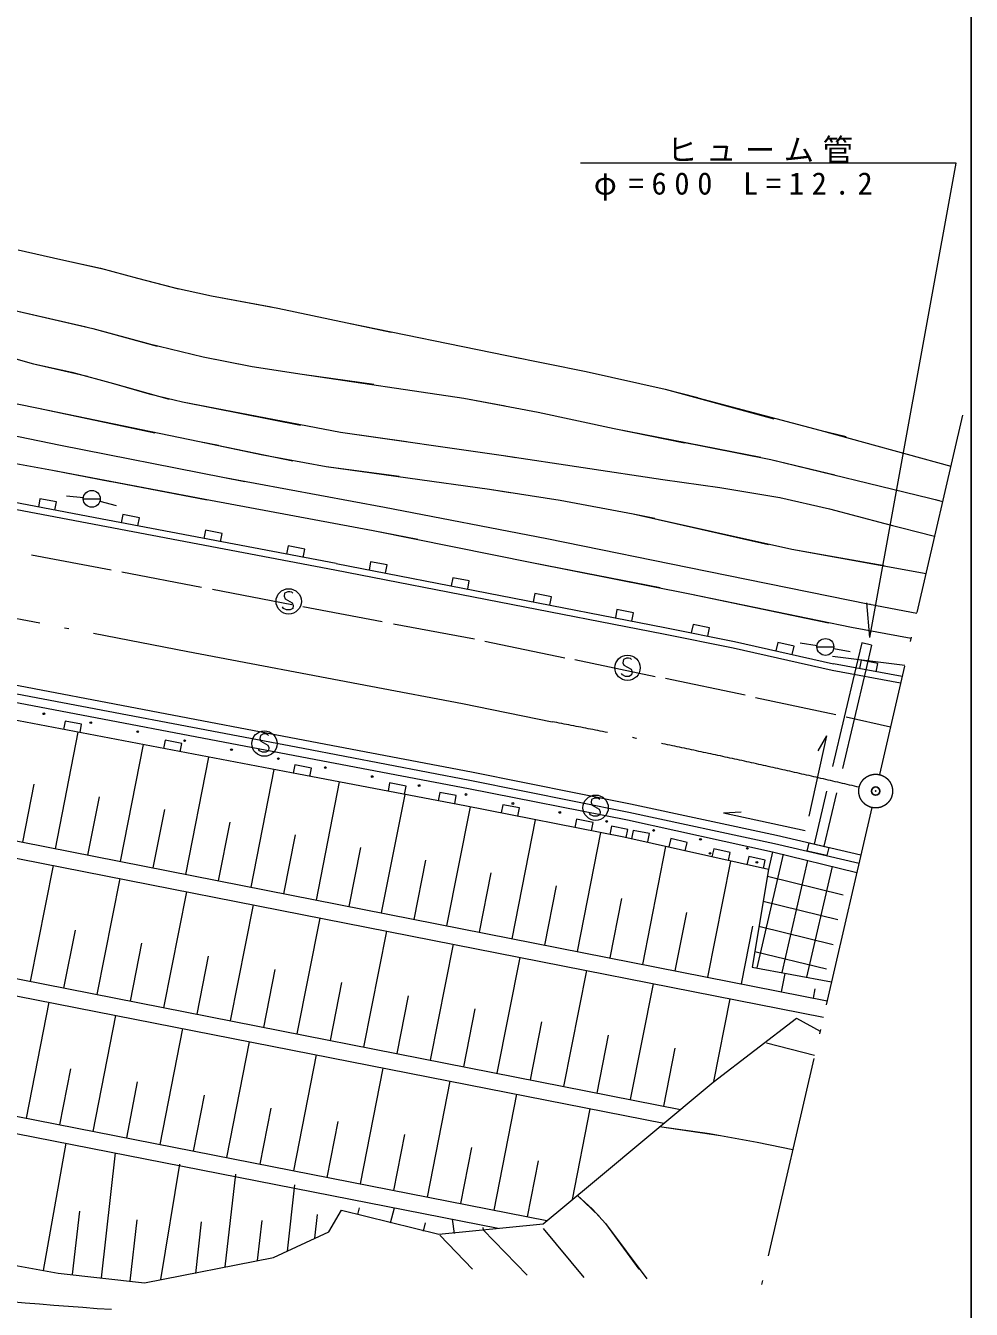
# Model space of a CAD drawing. Units: millimetres, scale not verified. Extents: x 40000 to 680000, y 20000 to 380000.
# Drawn here: x 522986 to 579000, y 243275 to 319306 of the extents above; entities that cross this region are included whole.
import ezdxf

# ---------------------------------------------------------------- set-up
doc = ezdxf.new("R2010")
doc.units = ezdxf.units.MM
doc.header["$LTSCALE"] = 1000
doc.header["$PDMODE"] = 32
doc.header["$PDSIZE"] = 500
doc.linetypes.add('DASHED', pattern=[7.5, 6, -1.5])
doc.linetypes.add('LONG_DASHED_DOTTED', pattern=[15.25, 12, -1.5, 0.25, -1.5])
for name, color, linetype, lineweight in [('M-BGD', 7, 'Continuous', 13), ('M-BGD-RSTR', 7, 'Continuous', 25), ('M-BMK', 2, 'LONG_DASHED_DOTTED', 13), ('M-BMK-LINE', 2, 'LONG_DASHED_DOTTED', 13), ('M-STR-HTXT', 7, 'Continuous', 13)]:
    doc.layers.add(name, color=color, linetype=linetype, lineweight=lineweight)
doc.layers.add('M-OTRS', color=6, linetype='Continuous')
doc.styles.add('ＭＳ ゴシック', font='')
doc.styles.get('ＭＳ ゴシック').set_extended_font_data('MS Gothic')

msp = doc.modelspace()

# ---------------------------------------------------------------- linework, layer by layer
at = {"layer": 'M-BGD'}
for p, q in [((522533, 306022), (525073, 305462)), ((525073, 305462), (527484, 304927)), ((525073, 305462), (527416, 304944)), ((525073, 305462), (527416, 304944)), ((527416, 304944), (529609, 304358)), ((527416, 304944), (529609, 304358)), ((529609, 304358), (532038, 303715)), ((529609, 304358), (531735, 303789)), ((517638, 303510), (526571, 301476)), ((517638, 303510), (526958, 301376)), ((531735, 303789), (533994, 303299)), ((533994, 303299), (537523, 302651)), ((533994, 303299), (537916, 302575)), ((514191, 301890), (523380, 299305)), ((537916, 302575), (542026, 301708)), ((526958, 301376), (530781, 300330)), ((526958, 301376), (530236, 300474)), ((526958, 301376), (530236, 300474)), ((542026, 301708), (544629, 301146)), ((542026, 301708), (551492, 299766)), ((530236, 300474), (533506, 299684)), ((530236, 300474), (533506, 299684)), ((533506, 299684), (536208, 299160)), ((533506, 299684), (536405, 299126)), ((551492, 299766), (552253, 299615)), ((551492, 299766), (556176, 298825)), ((523380, 299305), (526643, 298545)), ((523380, 299305), (525721, 298774)), ((523380, 299305), (525721, 298774)), ((536405, 299126), (539368, 298662)), ((556176, 298825), (560860, 297775)), ((526620, 289839), (482217, 298292)), ((526694, 290232), (482292, 298685)), ((514358, 298600), (523751, 296643)), ((525721, 298774), (528183, 298109)), ((525721, 298774), (528183, 298109)), ((528183, 298109), (531494, 297185)), ((528183, 298109), (530295, 297493)), ((539368, 298662), (543599, 298075)), ((539368, 298662), (548935, 297241)), ((530295, 297493), (532276, 297017)), ((560860, 297775), (562809, 297274)), ((560860, 297775), (567303, 296017)), ((560860, 297775), (570023, 295351)), ((523751, 296643), (525891, 296191)), ((523751, 296643), (530637, 295190)), ((523751, 296643), (533191, 294703)), ((532276, 297017), (534837, 296539)), ((532276, 297017), (539264, 295635)), ((532276, 297017), (541630, 295235)), ((548935, 297241), (551380, 296796)), ((548935, 297241), (553342, 296408)), ((515616, 296410), (525050, 294463)), ((553342, 296408), (557842, 295453)), ((541630, 295235), (545544, 294672)), ((541630, 295235), (551284, 293846)), ((557842, 295453), (562015, 294601)), ((557842, 295453), (566540, 293740)), ((557842, 295453), (567126, 293612)), ((570023, 295351), (571590, 294963)), ((570023, 295351), (577786, 293206)), ((515023, 294726), (524572, 292972)), ((525050, 294463), (534666, 292569)), ((533191, 294703), (534398, 294464)), ((533191, 294703), (538811, 293524)), ((533191, 294703), (536939, 293909)), ((536939, 293909), (540783, 293198)), ((551284, 293846), (552021, 293737)), ((551284, 293846), (560730, 292418)), ((567126, 293612), (570912, 292695)), ((567126, 293612), (576549, 291329)), ((524572, 292972), (528029, 292300)), ((524572, 292972), (533738, 291230)), ((524572, 292972), (533935, 291193)), ((540783, 293198), (545118, 292632)), ((540783, 293198), (550462, 291855)), ((534666, 292569), (535976, 292317)), ((534666, 292569), (544233, 290778)), ((560730, 292418), (564101, 291954)), ((560730, 292418), (564101, 291954)), ((523830, 291286), (523736, 290795)), ((524812, 291099), (523830, 291286)), ((526404, 291335), (525409, 291437)), ((526401, 291283), (527401, 291283)), ((550462, 291855), (551684, 291662)), ((550462, 291855), (554648, 291192)), ((564101, 291954), (567649, 291358)), ((564101, 291954), (567649, 291358)), ((567649, 291358), (567668, 291354)), ((567649, 291358), (570590, 290683)), ((567649, 291358), (570590, 290683)), ((576549, 291329), (577105, 291186)), ((576549, 291329), (577306, 291132)), ((524719, 290608), (524812, 291099)), ((527383, 291151), (528348, 290888)), ((533935, 291193), (543572, 289413)), ((544233, 290778), (553858, 288930)), ((554648, 291192), (558977, 290402)), ((570590, 290683), (573880, 289816)), ((570590, 290683), (573880, 289816)), ((541307, 287049), (526620, 289839)), ((541383, 287442), (526694, 290232)), ((528744, 290351), (528651, 289860)), ((529727, 290165), (528744, 290351)), ((529634, 289674), (529727, 290165)), ((558977, 290402), (560250, 290133)), ((558977, 290402), (566991, 288567)), ((558977, 290402), (568364, 288296)), ((573880, 289816), (574335, 289695)), ((573880, 289816), (576827, 289061)), ((533641, 289421), (533547, 288930)), ((534623, 289235), (533641, 289421)), ((534530, 288743), (534623, 289235)), ((543572, 289413), (546210, 288899)), ((543572, 289413), (553068, 287496)), ((553858, 288930), (553955, 288911)), ((553858, 288930), (563360, 287002)), ((538537, 288491), (538443, 288000)), ((539519, 288305), (538537, 288491)), ((539426, 287813), (539519, 288305)), ((568364, 288296), (573828, 287339)), ((568364, 288296), (576316, 286854)), ((528052, 287051), (523337, 287951)), ((541383, 287442), (560837, 283663)), ((543419, 287555), (543324, 287065)), ((544400, 287365), (543419, 287555)), ((553068, 287496), (553481, 287413)), ((553068, 287496), (560562, 286026)), ((553068, 287496), (562325, 285662)), ((533405, 286030), (528690, 286930)), ((560759, 283271), (541307, 287049)), ((544305, 286874), (544400, 287365)), ((563360, 287002), (572967, 285047)), ((538758, 285008), (534044, 285908)), ((548282, 286611), (548187, 286120)), ((549264, 286420), (548282, 286611)), ((549169, 285929), (549264, 286420)), ((538325, 285687), (538295, 285507)), ((538295, 285507), (538355, 285357)), ((538505, 285777), (538325, 285687)), ((538355, 285357), (538775, 285117)), ((538625, 285777), (538505, 285777)), ((538745, 285747), (538625, 285777)), ((538805, 285687), (538745, 285747)), ((538775, 285117), (538835, 284967)), ((553146, 285666), (553051, 285176)), ((554128, 285476), (553146, 285666)), ((554032, 284985), (554128, 285476)), ((562325, 285662), (570536, 283946)), ((562325, 285662), (571910, 283681)), ((498620, 284783), (539519, 276994)), ((538265, 284787), (538205, 284877)), ((538445, 284697), (538265, 284787)), ((538655, 284697), (538445, 284697)), ((538805, 284787), (538655, 284697)), ((538835, 284967), (538805, 284787)), ((544112, 283986), (539397, 284886)), ((558009, 284722), (557914, 284231)), ((558991, 284531), (558009, 284722)), ((558896, 284040), (558991, 284531)), ((572967, 285047), (573029, 285035)), ((572967, 285047), (575773, 284509)), ((498489, 283793), (539336, 276000)), ((498526, 284292), (539426, 276503)), ((549565, 282965), (544783, 283858)), ((560837, 283663), (564974, 282833)), ((562514, 283837), (562415, 283347)), ((563494, 283640), (562514, 283837)), ((563396, 283150), (563494, 283640)), ((571910, 283681), (575432, 283035)), ((550185, 282848), (554914, 281867)), ((564891, 282442), (560759, 283271)), ((539140, 274969), (498292, 282762)), ((570759, 281118), (564891, 282442)), ((564974, 282833), (570840, 281510)), ((567529, 282769), (567419, 282281)), ((568505, 282549), (567529, 282769)), ((568395, 282061), (568505, 282549)), ((569861, 282580), (568871, 282724)), ((569856, 282508), (570856, 282508)), ((570847, 282417), (571830, 282234)), ((572511, 282758), (572158, 281265)), ((573095, 282620), (572511, 282758)), ((573095, 282620), (572749, 281156)), ((555514, 281756), (560282, 280763)), ((558395, 281755), (558365, 281575)), ((558365, 281575), (558425, 281425)), ((558575, 281845), (558395, 281755)), ((558425, 281425), (558845, 281185)), ((558695, 281845), (558575, 281845)), ((558815, 281815), (558695, 281845)), ((558875, 281755), (558815, 281815)), ((570778, 281970), (575062, 281436)), ((574904, 280756), (570840, 281510)), ((572472, 281716), (572380, 281224)), ((573455, 281533), (572472, 281716)), ((573364, 281042), (573455, 281533)), ((558335, 280855), (558275, 280945)), ((558515, 280765), (558335, 280855)), ((558725, 280765), (558515, 280765)), ((558875, 280855), (558725, 280765)), ((558845, 281185), (558905, 281035)), ((558905, 281035), (558875, 280855)), ((560892, 280651), (565609, 279662)), ((574814, 280366), (570759, 281118)), ((566212, 279516), (570974, 278502)), ((571588, 278361), (574213, 277770)), ((525317, 278115), (525223, 277624)), ((526299, 277928), (525317, 278115)), ((526206, 277436), (526299, 277928)), ((524743, 270559), (526104, 277462)), ((531246, 276984), (531153, 276493)), ((532229, 276796), (531246, 276984)), ((532135, 276305), (532229, 276796)), ((536889, 277263), (536859, 277083)), ((536859, 277083), (536919, 276933)), ((537069, 277353), (536889, 277263)), ((536919, 276933), (537339, 276693)), ((537189, 277353), (537069, 277353)), ((537309, 277323), (537189, 277353)), ((537369, 277263), (537309, 277323)), ((539519, 276994), (549394, 275103)), ((570416, 277249), (569372, 272487)), ((570416, 277249), (569902, 276346)), ((528609, 269797), (529974, 276724)), ((536829, 276363), (536769, 276453)), ((537009, 276273), (536829, 276363)), ((537219, 276273), (537009, 276273)), ((537369, 276363), (537219, 276273)), ((537339, 276693), (537399, 276543)), ((537399, 276543), (537369, 276363)), ((539336, 276000), (549207, 274128)), ((539426, 276503), (549298, 274612)), ((532474, 269036), (533844, 275987)), ((536340, 268274), (537714, 275249)), ((538931, 275520), (538837, 275028)), ((539913, 275333), (538931, 275520)), ((539820, 274841), (539913, 275333)), ((549007, 273097), (539140, 274969)), ((540205, 267512), (541584, 274511)), ((549298, 274612), (558711, 272720)), ((549394, 275103), (558813, 273210)), ((522811, 270940), (523490, 274385)), ((544071, 266751), (545455, 273774)), ((544543, 274453), (544450, 273961)), ((545526, 274266), (544543, 274453)), ((545432, 273775), (545526, 274266)), ((547512, 273890), (547419, 273398)), ((548494, 273703), (547512, 273890)), ((549207, 274128), (558627, 272269)), ((526676, 270178), (527357, 273636)), ((547936, 265989), (549325, 273034)), ((548401, 273212), (548494, 273703)), ((558412, 271241), (549007, 273097)), ((551255, 273163), (551158, 272673)), ((552236, 272970), (551255, 273163)), ((552139, 272479), (552236, 272970)), ((556506, 273467), (556476, 273287)), ((556476, 273287), (556536, 273137)), ((556686, 273557), (556506, 273467)), ((556536, 273137), (556956, 272897)), ((556806, 273557), (556686, 273557)), ((556926, 273527), (556806, 273557)), ((556986, 273467), (556926, 273527)), ((558813, 273210), (567452, 271353)), ((530542, 269417), (531225, 272886)), ((551802, 265227), (553190, 272272)), ((555618, 272302), (555522, 271812)), ((556599, 272109), (555618, 272302)), ((556446, 272567), (556386, 272657)), ((556626, 272477), (556446, 272567)), ((556836, 272477), (556626, 272477)), ((556986, 272567), (556836, 272477)), ((556956, 272897), (557016, 272747)), ((557016, 272747), (556986, 272567)), ((558627, 272269), (567232, 270377)), ((558711, 272720), (567343, 270865)), ((564326, 272684), (565362, 272747)), ((564326, 272684), (569152, 271643)), ((519912, 271511), (570459, 261551)), ((534407, 268655), (535093, 272136)), ((555667, 264466), (557055, 271509)), ((556503, 271618), (556599, 272109)), ((557680, 271896), (557583, 271405)), ((558661, 271702), (557680, 271896)), ((558564, 271212), (558661, 271702)), ((558961, 271643), (558864, 271152)), ((559942, 271449), (558961, 271643)), ((559846, 270959), (559942, 271449)), ((538273, 267893), (538961, 271387)), ((566987, 269319), (558412, 271241)), ((559533, 263704), (560908, 270682)), ((561203, 271163), (561085, 270677)), ((562175, 270926), (561203, 271163)), ((562056, 270440), (562175, 270926)), ((567343, 270865), (572347, 269707)), ((567452, 271353), (572460, 270194)), ((569281, 270416), (569394, 270903)), ((569394, 270903), (570563, 270633)), ((519715, 270531), (570234, 260577)), ((542138, 267132), (542829, 270637)), ((563742, 270559), (563632, 270071)), ((564717, 270340), (563742, 270559)), ((564608, 269852), (564717, 270340)), ((565813, 270094), (565704, 269606)), ((566789, 269875), (565813, 270094)), ((567848, 270226), (566290, 263494)), ((567232, 270377), (566987, 269319)), ((567232, 270377), (572218, 269149)), ((570450, 270146), (569281, 270416)), ((570563, 270633), (570450, 270146)), ((523277, 262695), (524629, 269563)), ((546003, 266370), (546697, 269887)), ((563398, 262942), (564753, 269820)), ((566987, 269319), (566022, 263544)), ((566680, 269388), (566789, 269875)), ((569305, 269867), (567766, 263218)), ((570761, 269508), (569241, 262942)), ((527226, 261918), (528578, 268785)), ((549869, 265608), (550563, 269131)), ((571413, 267802), (566918, 268910)), ((531175, 261141), (532526, 268007)), ((553734, 264846), (554428, 268368)), ((535123, 260363), (536475, 267229)), ((557600, 264085), (558292, 267599)), ((571085, 266338), (566670, 267426)), ((539072, 259586), (540423, 266451)), ((561465, 263323), (562148, 266787)), ((525252, 262307), (525928, 265740)), ((543020, 258809), (544372, 265673)), ((565380, 262552), (566053, 265964)), ((570822, 264858), (566423, 265942)), ((529200, 261529), (529876, 264962)), ((546969, 258031), (548320, 264895)), ((533149, 260752), (533825, 264185)), ((550918, 257254), (552269, 264117)), ((570414, 263414), (566175, 264458)), ((518342, 263667), (561776, 255116)), ((537097, 259975), (537773, 263407)), ((554866, 256477), (556217, 263339)), ((566022, 263544), (570717, 262666)), ((567760, 262083), (567975, 263175)), ((518145, 262686), (560787, 254293)), ((541046, 259197), (541722, 262630)), ((558815, 255699), (560166, 262561)), ((544995, 258420), (545670, 261852)), ((563754, 256760), (564719, 261664)), ((569647, 261711), (569756, 262267)), ((524357, 261464), (523012, 254595)), ((548943, 257643), (549619, 261074)), ((528314, 260685), (526970, 253817)), ((552892, 256865), (553567, 260297)), ((563715, 256730), (568651, 260528)), ((568651, 260528), (570042, 259749)), ((532271, 259906), (530927, 253039)), ((556841, 256088), (557516, 259519)), ((536229, 259127), (534885, 252260)), ((560789, 255311), (561464, 258741)), ((566866, 259055), (569712, 258324)), ((540186, 258348), (538842, 251482)), ((525639, 257518), (524991, 254206)), ((544144, 257569), (542800, 250704)), ((529597, 256741), (528949, 253428)), ((548101, 256790), (546758, 249925)), ((556558, 250773), (563715, 256730)), ((516772, 255822), (553861, 248528)), ((533555, 255964), (532906, 252649)), ((552058, 256011), (550715, 249147)), ((516575, 254842), (550973, 248078)), ((537513, 255187), (536864, 251871)), ((555373, 249787), (556423, 255152)), ((541470, 254410), (540821, 251093)), ((560527, 254110), (564149, 253580)), ((560527, 254110), (563498, 253686)), ((560527, 254110), (563498, 253686)), ((545428, 253633), (544779, 250314)), ((563498, 253686), (566307, 253177)), ((563498, 253686), (566307, 253177)), ((524037, 245582), (525375, 253112)), ((527472, 245138), (528306, 252535)), ((549386, 252857), (548736, 249536)), ((566307, 253177), (567857, 252857)), ((566307, 253177), (568419, 252738)), ((530988, 245036), (532116, 251866)), ((553344, 252080), (552694, 248758)), ((534809, 245784), (535429, 251280)), ((538491, 246724), (538933, 250646)), ((553640, 248344), (556558, 250773)), ((555665, 250017), (556947, 248801)), ((555665, 250017), (556552, 249205)), ((555665, 250017), (556552, 249205)), ((525765, 245331), (526190, 249099)), ((540122, 247482), (540280, 248887)), ((540938, 247861), (541689, 249141)), ((541689, 249141), (547449, 247726)), ((542660, 248895), (542759, 249284)), ((544602, 248402), (544826, 249287)), ((556552, 249205), (557338, 248352)), ((556552, 249205), (557338, 248352)), ((529179, 244946), (529588, 248574)), ((533057, 245392), (533402, 248458)), ((536720, 246158), (536987, 248529)), ((537675, 246345), (540938, 247861)), ((546543, 247910), (546669, 248405)), ((547449, 247726), (553640, 248344)), ((548379, 247767), (548278, 248608)), ((550077, 247982), (552682, 245308)), ((550108, 247974), (550091, 248114)), ((553644, 248068), (556043, 245168)), ((557338, 248352), (559312, 245649)), ((557338, 248352), (559774, 245085)), ((547514, 247663), (549457, 245653)), ((530033, 244849), (537675, 246345)), ((521413, 246048), (524911, 245427)), ((524911, 245427), (530033, 244849))]:
    msp.add_line(p, q, dxfattribs=at)
at = {"layer": 'M-BGD', "linetype": 'DASHED'}
for p, q in [((572158, 281265), (569688, 270835)), ((572749, 281156), (570273, 270700))]:
    msp.add_line(p, q, dxfattribs=at)
at = {"layer": 'M-BGD'}
for centre, radius in [((526901, 291283), 500), ((538565, 285207), 750), ((570356, 282508), 500), ((558635, 281275), 750), ((524066, 278552), 50), ((526844, 278020), 50), ((529622, 277489), 50), ((537129, 276783), 750), ((532400, 276957), 50), ((535178, 276426), 50), ((537956, 275894), 50), ((540734, 275362), 50), ((543512, 274831), 50), ((546290, 274299), 50), ((549068, 273768), 50), ((556746, 272987), 750), ((551846, 273236), 50), ((554624, 272704), 50), ((557402, 272173), 50), ((560180, 271641), 50), ((562958, 271109), 50), ((563520, 270282), 50), ((565736, 270578), 50), ((566298, 269750), 50)]:
    msp.add_circle(centre, radius, dxfattribs=at)
at = {"layer": 'M-BGD-RSTR'}
msp.add_line((579000, 20000), (579000, 370000), dxfattribs=at)
at = {"layer": 'M-BMK'}
for p, q in [((482077, 291933), (532599, 282247)), ((532599, 282247), (543429, 280181)), ((543429, 280181), (548868, 279151)), ((548868, 279151), (554164, 278081))]:
    msp.add_line(p, q, dxfattribs=at)
msp.add_circle((573334, 273970), 1000, dxfattribs=at)
msp.add_arc((470859, -156660), 442650, 76.74402, 79.15247, dxfattribs=at)
at = {"layer": 'M-BMK-LINE'}
for p, q in [((578486, 296230), (573562, 274957)), ((573108, 272996), (566379, 243921))]:
    msp.add_line(p, q, dxfattribs=at)
at = {"layer": 'M-OTRS'}
msp.add_point((573334, 273970), dxfattribs=at)
at = {"layer": 'M-STR-HTXT'}
for p, q in [((578099, 311167), (555842, 311167)), ((572994, 283058), (578099, 311167)), ((572994, 283058), (572801, 285126))]:
    msp.add_line(p, q, dxfattribs=at)
msp.add_arc((544628, 492727), 250000, 259.93719, 266.20251, dxfattribs=at)

# ---------------------------------------------------------------- texts
at = {"layer": 'M-STR-HTXT', "char_height": 1320, "attachment_point": 7, "style": 'ＭＳ ゴシック'}
for s, insert in [('\\T1.28;ヒューム管', (560971, 311147)), ('\\T1.51;φ=600\\~L=12.2', (556637, 308943))]:
    msp.add_mtext(s, dxfattribs=dict(at, insert=insert))

doc.saveas('drawing.dxf')
